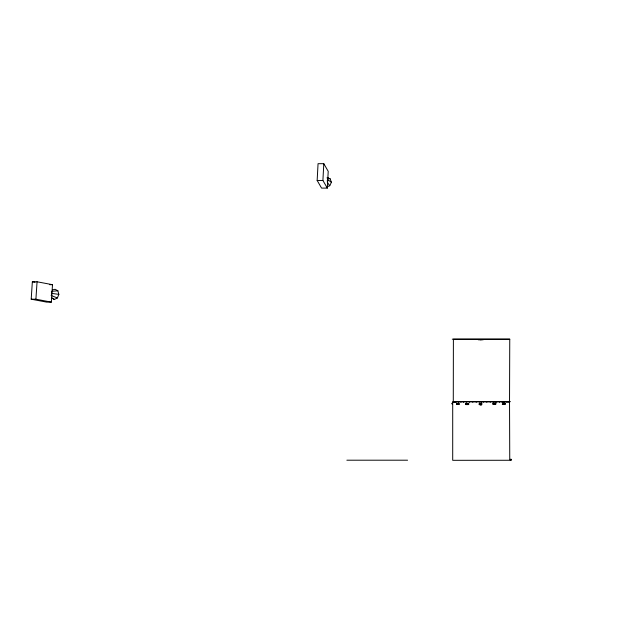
<?xml version="1.0" encoding="UTF-8"?>
<svg xmlns="http://www.w3.org/2000/svg" width="624" height="624" viewBox="0 0 624 624"><rect width="100%" height="100%" fill="white"/><g stroke="black" fill="none" stroke-linecap="round" stroke-linejoin="round"><path stroke-width="0.94" d="M456.979 403.549L456.979 404.243M457.064 403.876L457.08 404.009M457.564 403.837L457.712 404.235M457.868 403.962L458.008 403.829M458.234 403.97L458.102 403.533M503.623 403.689L503.779 403.307M504.535 404.009L504.145 403.307M504.691 404.001L504.715 403.322L504.761 404.009M504.98 403.744L504.995 404.212L502.336 404.235L504.995 404.212M466.479 404.001L466.596 403.892M317.156 180.461L318.053 163.683L323.801 163.683L328.216 171.335L327.319 188.105L321.571 188.105L317.156 180.461L322.904 180.461L327.319 188.105M322.904 180.461L323.801 163.683M456.713 404.04L456.737 403.603M456.776 403.892L456.776 403.478M505.112 404.063L505.112 403.252M31.2 299.2L32.347 281.775L37.066 281.775L52.502 284.692L51.355 302.117L46.636 302.117L31.2 299.2L35.911 299.2L51.355 302.117M35.911 299.2L37.066 281.775M467.134 403.978L466.931 404.204M494.481 403.673L494.294 403.494M468.71 404.524L468.85 403.736M495.612 403.127C497.531 404.687 491.338 405.124 492.898 403.104M504.387 403.541L504.176 404.001M478.998 404.134C483.678 400.514 482.032 408.104 479.06 403.993M466.081 403.954L466.019 404.368L466.417 403.681M467.228 403.65L467.462 404.258M495.62 403.845L495.651 403.533M458.476 404.173L458.25 403.315M494.052 403.299L493.787 403.712M494.114 403.315L493.904 403.954L494.348 404.017M503.599 403.127L503.599 404.235M467.821 404.586L468.047 404.165M468.047 404.313L467.821 403.471M495.066 403.876L495.495 403.322M467.649 404.173L467.158 404.391M494.902 403.494L494.996 403.946L495.175 403.33M51.379 294.77L51.925 293.405L51.558 292.032M51.558 297.968L54.382 299.458L57.392 297.968L58.843 294.372L57.868 290.784L55.052 289.294L52.408 289.895M327.14 181.038L327.772 179.72L327.28 178.402M327.561 186.592L329.737 185.734L331.399 182.27L330.112 178.815L327.499 177.739M465.59 403.619L468.523 403.455M493.537 403.198L493.6 404.173M467.563 404.305L467.119 404.375M495.425 403.939L495.175 403.985M456.846 403.432L459.529 403.361M466.495 404.329L466.401 404.383M465.691 403.564L465.886 404.555M466.175 403.681L466.089 404.11M481.112 403.868L481.065 404.383L481.268 403.907M467.111 403.666L467.633 403.837M459.592 404.399L456.799 404.266M479.942 403.884L479.848 404.391L479.989 403.892M495.745 404.212L492.999 404.235M51.371 291.353L57.868 290.784M453.523 402.145L453.944 402.16M49.67 284.692L52.502 284.692M452.275 339.167L509.785 339.167M480.012 339.713L481.377 339.713M510.331 401.653L452.704 401.653L452.704 460.317L510.908 460.27L510.908 459.163M453.391 401.794L509.753 401.794M454.03 402.145L453.508 401.653M454.6 402.145L454.171 401.653M454.834 402.145L455.317 402.145M456.635 402.145L456.776 401.653M481.299 402.145L481.517 401.653M509.535 402.23L509.753 339.222L453.391 339.222L453.281 402.23M492.999 403.081L495.838 403.159M502.336 403.081L504.878 403.127M479.435 403.611L481.681 403.627M452.299 404.063L452.361 403.003L452.299 404.11M465.855 404.602L468.523 404.602M510.908 459.209L510.845 460.27M509.753 459.74L509.535 401.653M346.858 460.2L407.573 460.2M481.127 403.868C482.375 404.648 479.692 404.297 481.307 403.798M51.925 293.405L58.843 294.372M32.347 281.775L35.069 282.29M327.031 177.746L330.112 178.815M51.098 295.456L57.392 297.968M51.519 297.656L54.382 299.458M457.369 403.541L457.579 404.024M327.772 179.72L331.399 182.27M493.888 403.939L493.982 403.424L494.005 403.923M327.311 182.372L329.737 185.734M456.83 404.383L456.729 403.892M511.142 459.451L511.142 460.028M508.872 401.653L508.872 402.23M507.772 401.653L507.772 402.23M506.259 401.653L506.259 402.23M504.364 401.653L504.364 402.23M502.102 401.653L502.102 402.23M499.52 401.653L499.52 402.23M496.649 401.653L496.649 402.23M493.545 401.653L493.545 402.23M490.246 401.653L490.246 402.23M486.806 401.653L486.806 402.23M483.163 339.791L478.257 339.791M483.288 401.653L483.288 402.23M479.747 401.653L479.747 402.23M476.229 401.653L476.229 402.23M472.789 401.653L472.789 402.23M469.498 401.653L469.498 402.23M466.385 401.653L466.385 402.23M463.523 401.653L463.523 402.23M460.933 401.653L460.933 402.23M458.671 401.653L458.671 402.23M455.263 401.653L455.263 402.23M452.065 403.237L452.065 403.822M479.536 404.118L480.285 404.18L479.536 404.095"/></g></svg>
